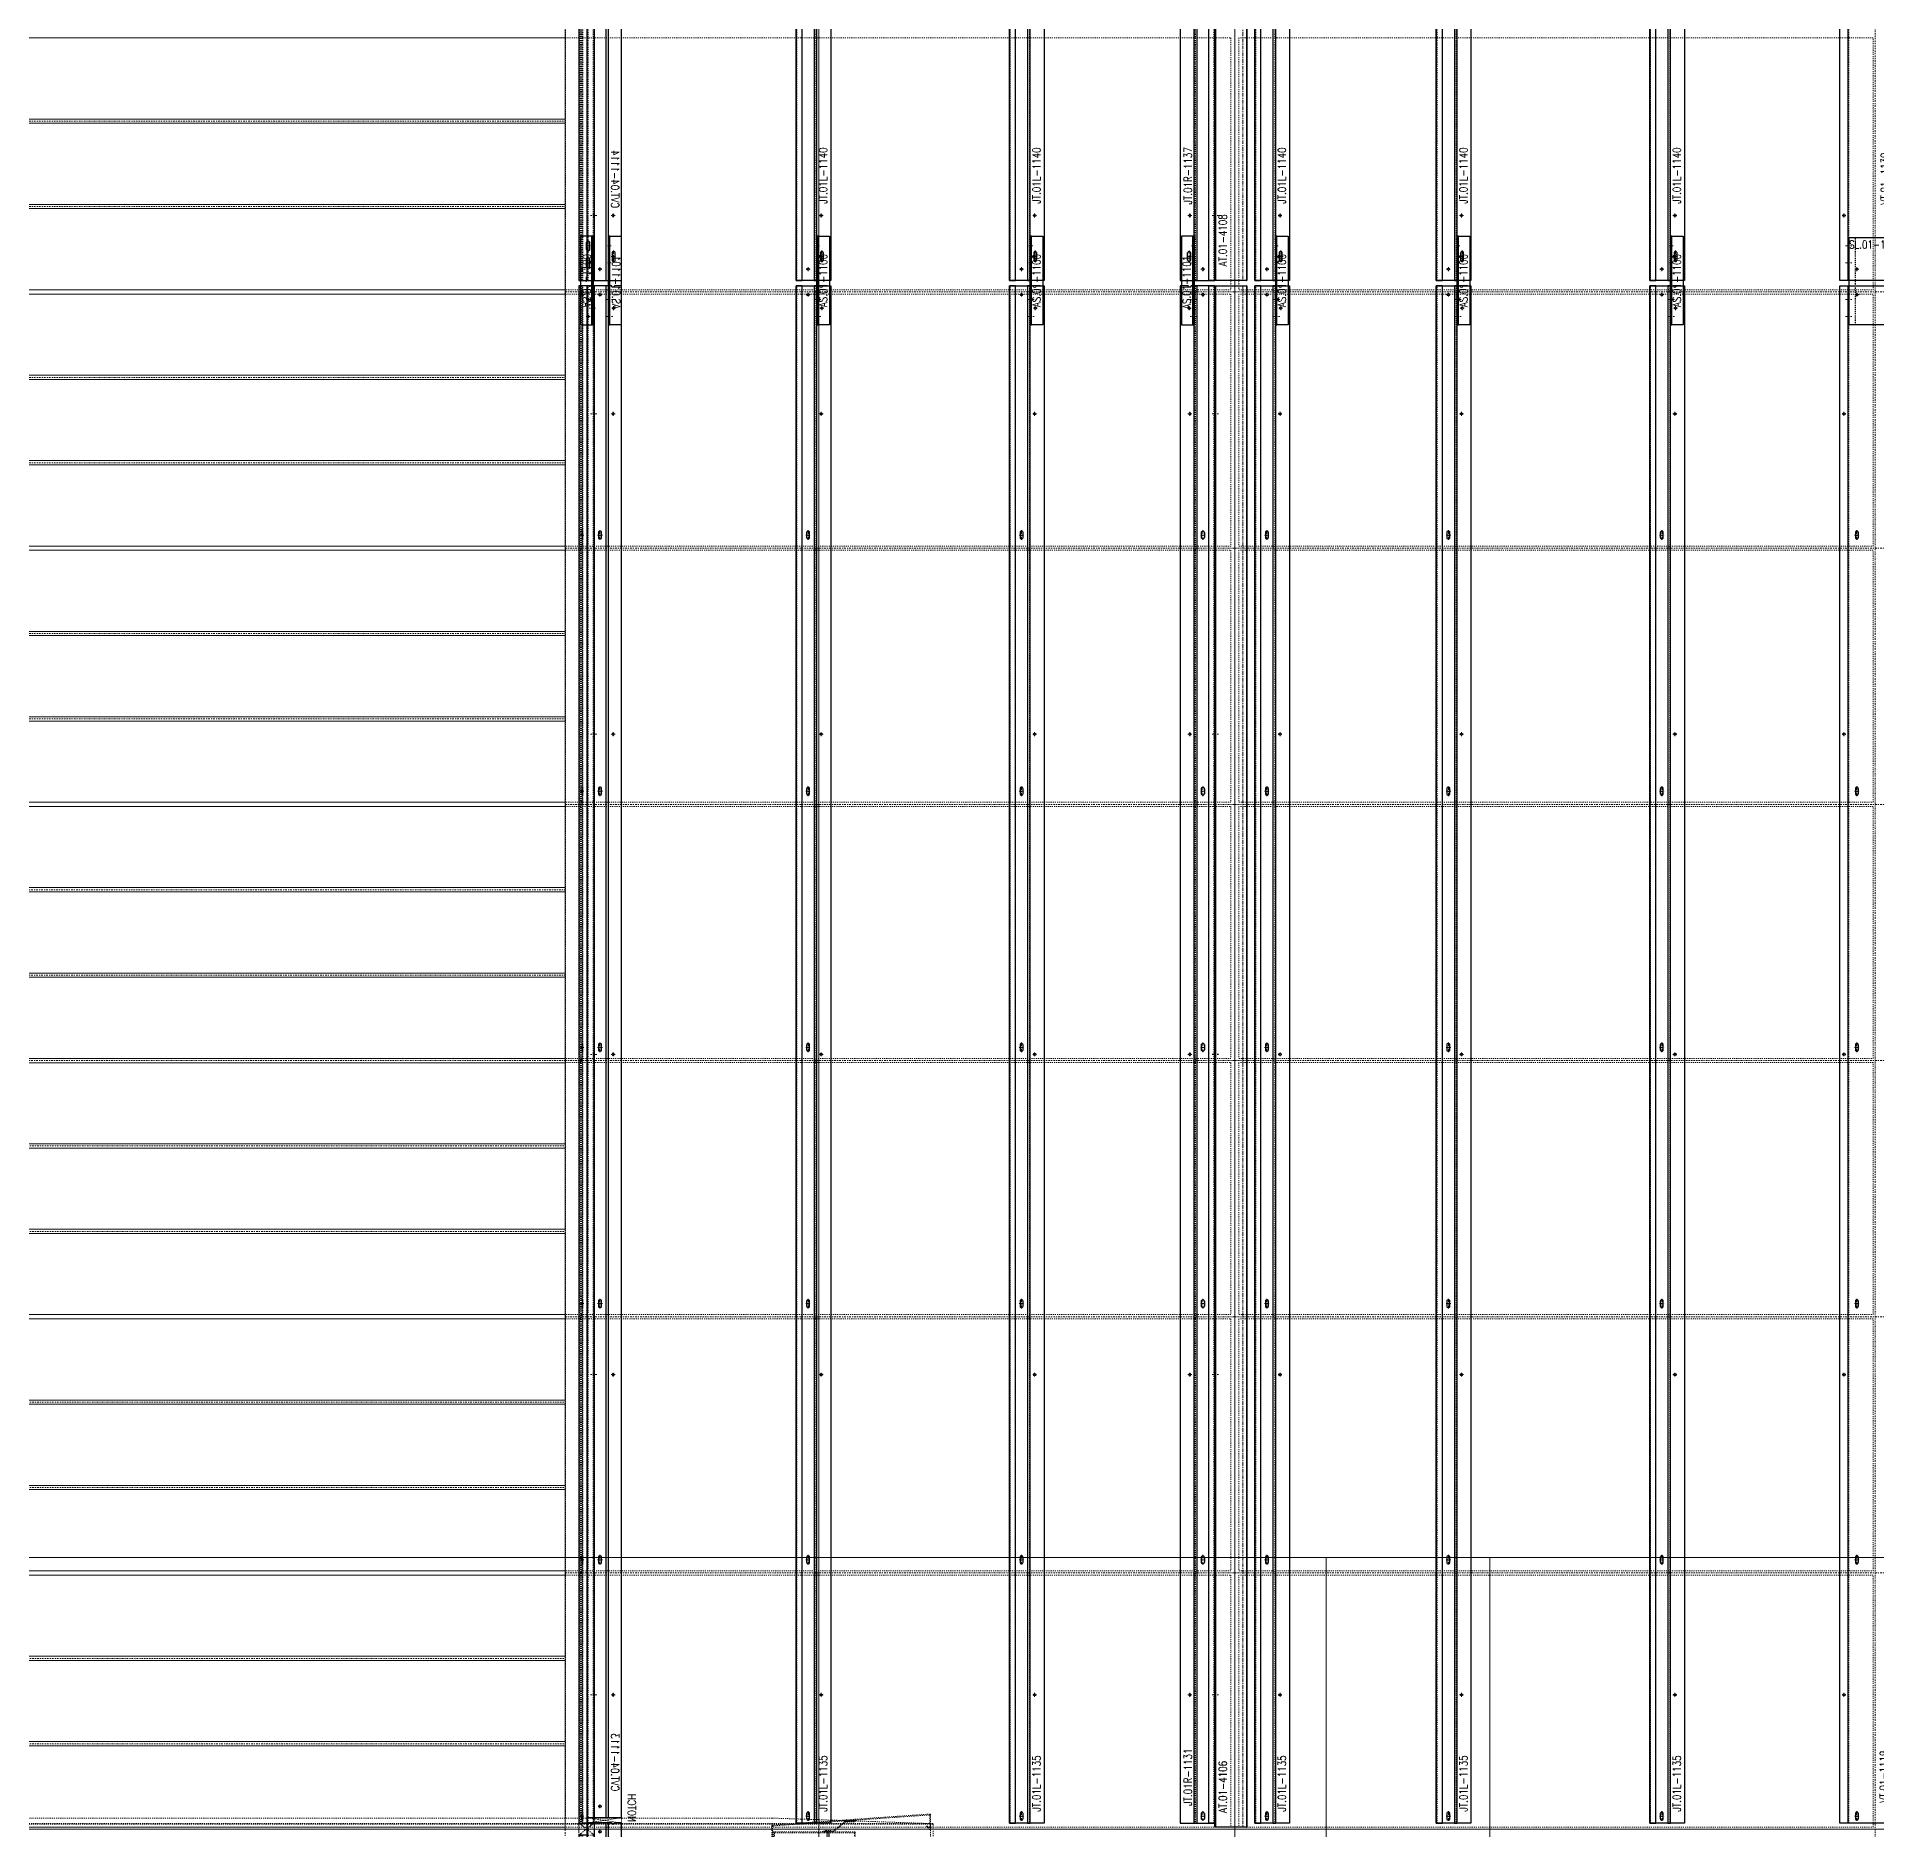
# Model space of a CAD drawing. Header units: inches. Extents: x 11737 to 18084, y -4365 to 1695.
# Drawn here: x 13222.4 to 13394.8, y 931.2 to 1099.1 of the extents above; entities that cross this region are included whole.
import ezdxf
from ezdxf.xclip import XClip

# ---------------------------------------------------------------- set-up
doc = ezdxf.new("R2010")
doc.units = ezdxf.units.IN
doc.header["$MEASUREMENT"] = 0
doc.header["$XCLIPFRAME"] = 0
for name, pattern in [('INC-200$0$NBK_CenterX2', [1.083333, 0.666667, -0.125, 0.166667, -0.125]), ('INC-200$0$NBK_Hidden', [0.125, 0.083333, -0.041667]), ('NBK_Center', [0.541667, 0.333333, -0.0625, 0.083333, -0.0625]), ('NBK_Center2', [0.270833, 0.166667, -0.03125, 0.041667, -0.03125]), ('NBK_CenterX2', [1.083333, 0.666667, -0.125, 0.166667, -0.125]), ('NBK_Hidden', [0.125, 0.083333, -0.041667]), ('NBK_Hidden2', [0.0625, 0.041667, -0.020833])]:
    doc.linetypes.add(name, pattern=pattern)
doc.layers.get('Defpoints').update_dxf_attribs({"color": 250, "lineweight": 0})
for name, color, linetype, lineweight in [('!Arch2', 8, 'Continuous', 9), ('!Bracket', 11, 'Continuous', 25), ('!Clip - bent', 20, 'Continuous', 25), ('!Dimension', 50, 'Continuous', 5), ('!Extrusion', 140, 'Continuous', 25), ('!Flashing', 40, 'Continuous', 25), ('!Gridline', 112, 'NBK_CenterX2', 5), ('!Hatch', 8, 'Continuous', 5), ('!Linetype_Center', 220, 'NBK_Center', 9), ('!Linetype_Center2', 222, 'NBK_Center2', 9), ('!Linetype_Hidden', 210, 'NBK_Hidden', 9), ('!Misc1', 254, 'Continuous', 5), ('!Misc2', 252, 'NBK_Hidden2', 5), ('!Terracotta', 31, 'Continuous', 20), ('INC-200$0$!Gridline @ 1', 112, 'INC-200$0$NBK_CenterX2', 5), ('INC-200$0$!Linetype_Hidden', 210, 'INC-200$0$NBK_Hidden', 9)]:
    doc.layers.add(name, color=color, linetype=linetype, lineweight=lineweight)
doc.styles.add('Romans', font='romans.shx', dxfattribs={"width": 0.8})

# ---------------------------------------------------------------- blocks, each defined once
blk = doc.blocks.new('WEST ELEVATION GRID')
for p, q in [((-606.01, -106.7), (-606.01, 1818.09)), ((-1655, 1442.4), (842.95, 1442.4))]:
    blk.add_line(p, q)
blk = doc.blocks.new('A201')
for p, q in [((-629.76, 1419.44), (-629.76, 1694.9)), ((-595.53, 1418.92), (-1355.98, 1418.92)), ((-1334.89, 1419.44), (-610.4, 1419.44)), ((-1126.85, 1418.86), (-595.28, 1418.86)), ((-595.28, 1418.92), (-610.4, 1419.44)), ((-595.53, 1418.92), (-595.53, 1370.6)), ((-595.28, 1413.16), (-595.28, 1418.92))]:
    blk.add_line(p, q)
blk = doc.blocks.new('EWA-TM TERRACOTTA WEST')
at = {"layer": '!Linetype_Center2'}
for p, q in [((702.25, 1442.4), (702.25, 1718.4)), ((825, 362.4), (825, 1718.4)), ((702.25, 1586.4), (1129.75, 1586.4)), ((702.25, 1562.4), (1129.75, 1562.4)), ((702.25, 1538.4), (1129.75, 1538.4)), ((702.25, 1514.4), (1129.75, 1514.4)), ((702.25, 1514.4), (1129.75, 1514.4)), ((702.25, 1490.4), (1129.75, 1490.4)), ((702.25, 1466.4), (1129.75, 1466.4)), ((702.25, 1442.4), (1128, 1442.4))]:
    blk.add_line(p, q, dxfattribs=at)
at = {"layer": '!Linetype_Center2', "color": 3, "linetype": 'Continuous'}
for p, q in [((765, 42.4), (765, 1718.4)), ((702.25, 1442.4), (1355.76, 1442.4))]:
    blk.add_line(p, q, dxfattribs=at)
at = {"layer": 'INC-200$0$!Linetype_Hidden'}
for points in [[(702.25, 1610.21), (764.63, 1610.21), (764.63, 1586.6), (702.25, 1586.6)], [(824.81, 1610.21), (765.38, 1610.21), (765.38, 1586.6), (824.81, 1586.6)], [(702.25, 1586.21), (764.63, 1586.21), (764.63, 1562.6), (702.25, 1562.6)], [(824.81, 1586.21), (765.38, 1586.21), (765.38, 1562.6), (824.81, 1562.6)], [(702.25, 1562.21), (764.63, 1562.21), (764.63, 1538.6), (702.25, 1538.6)], [(824.81, 1562.21), (765.38, 1562.21), (765.38, 1538.6), (824.81, 1538.6)], [(702.25, 1538.21), (764.63, 1538.21), (764.63, 1514.6), (702.25, 1514.6)], [(824.81, 1538.21), (765.38, 1538.21), (765.38, 1514.6), (824.81, 1514.6)], [(702.25, 1514.21), (764.63, 1514.21), (764.63, 1490.6), (702.25, 1490.6)], [(824.81, 1514.21), (765.38, 1514.21), (765.38, 1490.6), (824.81, 1490.6)], [(702.25, 1490.21), (764.63, 1490.21), (764.63, 1466.6), (702.25, 1466.6)], [(824.81, 1490.21), (765.38, 1490.21), (765.38, 1466.6), (824.81, 1466.6)], [(702.25, 1466.21), (764.63, 1466.21), (764.63, 1442.6), (702.25, 1442.6)], [(824.81, 1466.21), (765.38, 1466.21), (765.38, 1442.6), (824.81, 1442.6)]]:
    blk.add_lwpolyline(points, close=True, dxfattribs=at)
blk = doc.blocks.new('A$C5EC25172')
at = {"layer": '!Linetype_Center2'}
for p, q in [((-629.76, 66), (-629.76, -242)), ((-1348.76, -50), (-629.76, -50)), ((-1348.76, -58), (-629.76, -58)), ((-1348.76, -74), (-629.76, -74)), ((-1348.76, -82), (-629.76, -82)), ((-1348.76, -98), (-629.76, -98)), ((-1348.76, -106), (-629.76, -106)), ((-782.01, -122), (-629.76, -122)), ((-782.01, -122), (-629.76, -122)), ((-782.01, -130), (-629.76, -130)), ((-782.01, -138), (-629.76, -138)), ((-732.01, -146), (-629.76, -146)), ((-732.01, -146), (-629.76, -146)), ((-732.01, -154), (-629.76, -154)), ((-732.01, -170), (-629.76, -170)), ((-732.01, -178), (-629.76, -178)), ((-732.01, -194), (-629.76, -194)), ((-732.01, -202), (-629.76, -202)), ((-732.01, -210), (-629.76, -210))]:
    blk.add_line(p, q, dxfattribs=at)
at = {"layer": '!Terracotta'}
for points in [[(-689.58, -42.19), (-629.76, -42.19), (-629.76, -49.8), (-689.58, -49.8)], [(-689.58, -50.19), (-629.76, -50.19), (-629.76, -57.8), (-689.58, -57.8)], [(-689.58, -58.19), (-629.76, -58.19), (-629.76, -65.8), (-689.58, -65.8)], [(-689.58, -66.19), (-629.76, -66.19), (-629.76, -73.8), (-689.58, -73.8)], [(-689.58, -74.19), (-629.76, -74.19), (-629.76, -81.8), (-689.58, -81.8)], [(-689.58, -82.19), (-629.76, -82.19), (-629.76, -89.8), (-689.58, -89.8)], [(-689.58, -90.19), (-629.76, -90.19), (-629.76, -97.8), (-689.58, -97.8)], [(-689.58, -98.19), (-629.76, -98.19), (-629.76, -105.8), (-689.58, -105.8)], [(-689.58, -106.19), (-629.76, -106.19), (-629.76, -113.8), (-689.58, -113.8)], [(-689.58, -114.19), (-629.76, -114.19), (-629.76, -121.8), (-689.58, -121.8)], [(-689.58, -122.19), (-629.76, -122.19), (-629.76, -129.8), (-689.58, -129.8)], [(-689.58, -130.19), (-629.76, -130.19), (-629.76, -137.8), (-689.58, -137.8)], [(-689.58, -145.81), (-629.76, -145.81), (-629.76, -138.2), (-689.58, -138.2)], [(-689.58, -146.19), (-629.76, -146.19), (-629.76, -153.8), (-689.58, -153.8)], [(-689.58, -154.19), (-629.76, -154.19), (-629.76, -161.8), (-689.58, -161.8)], [(-689.58, -162.19), (-629.76, -162.19), (-629.76, -169.8), (-689.58, -169.8)], [(-689.58, -170.19), (-629.76, -170.19), (-629.76, -177.8), (-689.58, -177.8)], [(-689.58, -178.19), (-629.76, -178.19), (-629.76, -185.8), (-689.58, -185.8)], [(-689.58, -186.19), (-629.76, -186.19), (-629.76, -193.8), (-689.58, -193.8)], [(-689.58, -194.19), (-629.76, -194.19), (-629.76, -201.8), (-689.58, -201.8)], [(-689.58, -202.19), (-629.76, -202.19), (-629.76, -209.8), (-689.58, -209.8)]]:
    blk.add_lwpolyline(points, close=True, dxfattribs=at)
blk = doc.blocks.new('*U264')
at = {"color": 0, "linetype": 'ByBlock'}
for p, q in [((0.1, -0.01), (-0.1, -0.04)), ((0.1, -0.07), (-0.1, -0.1)), ((0.1, -0.14), (-0.1, -0.16)), ((0.1, -0.2), (-0.1, -0.22)), ((0.1, -0.26), (-0.1, -0.29)), ((0.1, -0.32), (-0.1, -0.35)), ((0.1, -0.39), (-0.1, -0.41)), ((0.1, -0.45), (-0.1, -0.47)), ((0.1, -0.51), (-0.1, -0.54)), ((0.1, -0.57), (-0.1, -0.6)), ((0.1, -0.64), (-0.1, -0.66)), ((0.1, -0.7), (-0.1, -0.72)), ((0.02, -0.75), (-0.01, -0.93)), ((0, -1), (-0.01, -0.93)), ((0.08, -0.75), (0, -1))]:
    blk.add_line(p, q, dxfattribs=at)
blk.add_lwpolyline([(-0.17, 0.06), (0.17, 0.06, -0.999262), (0.17, 0), (-0.17, 0, -1.000932)], format="xyb", close=True)
for points in [[(0.07, 0), (-0.07, 0), (-0.07, -0.02)], [(0.07, 0), (0.1, -0.01), (0.07, -0.03), (0.07, -0.06)], [(-0.07, -0.08), (-0.07, -0.05), (-0.1, -0.04), (-0.07, -0.02)], [(-0.07, -0.14), (-0.07, -0.11), (-0.1, -0.1), (-0.07, -0.08)], [(-0.07, -0.2), (-0.07, -0.17), (-0.1, -0.16), (-0.07, -0.14)], [(-0.07, -0.27), (-0.07, -0.23), (-0.1, -0.22), (-0.07, -0.2)], [(-0.07, -0.33), (-0.07, -0.3), (-0.1, -0.29), (-0.07, -0.27)], [(-0.07, -0.39), (-0.07, -0.36), (-0.1, -0.35), (-0.07, -0.33)], [(-0.07, -0.45), (-0.07, -0.42), (-0.1, -0.41), (-0.07, -0.39)], [(-0.07, -0.52), (-0.07, -0.48), (-0.1, -0.47), (-0.07, -0.45)], [(-0.07, -0.58), (-0.07, -0.55), (-0.1, -0.54), (-0.07, -0.52)], [(-0.07, -0.64), (-0.07, -0.61), (-0.1, -0.6), (-0.07, -0.58)], [(-0.07, -0.7), (-0.07, -0.67), (-0.1, -0.66), (-0.07, -0.64)], [(-0.07, -0.77), (-0.07, -0.73), (-0.1, -0.72), (-0.07, -0.7)], [(0.07, -0.75), (0.08, -0.75), (0.08, -0.93), (0, -1), (-0.08, -0.93), (-0.08, -0.75), (-0.07, -0.75), (-0.07, -0.77)], [(0.07, -0.06), (0.1, -0.07), (0.07, -0.09), (0.07, -0.12)], [(0.07, -0.12), (0.1, -0.14), (0.07, -0.15), (0.07, -0.19)], [(0.07, -0.19), (0.1, -0.2), (0.07, -0.22), (0.07, -0.25)], [(0.07, -0.25), (0.1, -0.26), (0.07, -0.28), (0.07, -0.31)], [(0.07, -0.31), (0.1, -0.32), (0.07, -0.34), (0.07, -0.38)], [(0.07, -0.38), (0.1, -0.39), (0.07, -0.41), (0.07, -0.44)], [(0.07, -0.44), (0.1, -0.45), (0.07, -0.47), (0.07, -0.5)], [(0.07, -0.5), (0.1, -0.51), (0.07, -0.53), (0.07, -0.56)], [(0.07, -0.56), (0.1, -0.57), (0.07, -0.59), (0.07, -0.62)], [(0.07, -0.62), (0.1, -0.64), (0.07, -0.66), (0.07, -0.69)], [(0.07, -0.69), (0.1, -0.7), (0.07, -0.72), (0.07, -0.75)]]:
    blk.add_lwpolyline(points, dxfattribs=at)
for centre, radius, start, end in [((-0.04, -0.93), 0.0417, 132.5802, 180.5455), ((-0.05, -0.94), 0.0414, 11.0573, 109.1534)]:
    blk.add_arc(centre, radius, start, end, dxfattribs=at)
blk = doc.blocks.new('A$C5E8AE244')
at = {"layer": '!Hatch', "const_width": 0.0625}
blk.add_lwpolyline([(-6.42, 1.19), (-7.43, 1.26)], dxfattribs=at)
at = {"layer": '!Hatch'}
blk.add_lwpolyline([(-6.42, 1.15), (-7.44, 1.22), (-7.43, 1.3), (-6.42, 1.23)], close=True, dxfattribs=at)
at = {"layer": '!Misc1'}
blk.add_lwpolyline([(-14.49, 1.83), (-14.49, 1.87), (-14.45, 1.87)], dxfattribs=at)
at = {"layer": '!Misc2'}
for p, q in [((0.31, 0.19), (0.19, -2.12)), ((0.31, -2.12), (0.19, 0.19))]:
    blk.add_line(p, q, dxfattribs=at)
blk.add_lwpolyline([(0.39, -2.12), (0.39, 0.83), (-14.45, 1.87, 0.434812), (-14.49, 1.83), (-14.49, 0.45, 0.645045), (-14.43, 0.42), (-14.1, 0.71), (-14.15, 0.77), (-14.35, 0.6, -0.645045), (-14.41, 0.63), (-14.41, 1.74, -0.434812), (-14.37, 1.78), (0.31, 0.76), (0.31, -2.12)], format="xyb", close=True, dxfattribs=at)
for points in [[(-4.37, 0.19), (-5.37, 0.19), (-6.45, 1.09), (-7.44, 1.16), (-7.44, 1.22), (-6.42, 1.15), (-5.35, 0.25), (-4.37, 0.25)], [(0.13, -2.81), (0.13, 0.12), (-7.37, 0.12), (-7.37, -2.94), (-7.43, -2.94), (-7.43, 0.19), (0.13, 0.19), (0.19, 0.19), (0.19, -2.81)], [(0.19, 0.19), (0.31, 0.19), (0.31, -2.12), (0.19, -2.12)]]:
    blk.add_lwpolyline(points, close=True, dxfattribs=at)
at = {"layer": '!Misc2', "xscale": -1.279102632693, "yscale": 1.279102632693, "zscale": 1.279102632693}
blk.add_blockref('*U264', (-4.88, 0.25), dxfattribs=at)
at = {"layer": '!Misc2', "yscale": 1.279102632693, "zscale": 1.279102632693}
for p, xscale, rotation in [((-7.47, -1.24), -1.279102632693, 90), ((0.39, -1.25), 1.279102632693, 270), ((-7.47, -2.54), -1.279102632693, 90)]:
    blk.add_blockref('*U264', p, dxfattribs=dict(at, xscale=xscale, rotation=rotation))
blk = doc.blocks.new('A$C5F5E0AD2')
blk.add_line((-629.76, 48), (-629.76, 324.5))
at = {"xscale": -1}
blk.add_blockref('A$C5E8AE244', (-610.02, 47.55), dxfattribs=at)
blk = doc.blocks.new('A$C5F5F3A53')
at = {"layer": '!Arch2', "color": 1}
blk.add_blockref('A$C5F5E0AD2', (228.01, -258), dxfattribs=at)
blk.add_blockref('A$C5EC25172', (228.01, 0))
blk = doc.blocks.new('GRID_ELEV WEST_W')
at = {"layer": '!Gridline'}
for p, q in [((540.21, -1231.31), (540.21, 403.85)), ((-594.98, -147.77), (1164.09, -147.77))]:
    blk.add_line(p, q, dxfattribs=at)
blk = doc.blocks.new('TAP HOLE_5mm')
at = {"layer": '!Linetype_Center2'}
for points in [[(-0.18, 0), (0.18, 0)], [(0, 0.18), (0, -0.18)]]:
    blk.add_lwpolyline(points, dxfattribs=at)
blk.add_circle((0, 0), 0.101)
blk = doc.blocks.new('WEEP HOLE')
at = {"layer": '!Linetype_Center'}
for p, q in [((-0.22, 0.37), (0.22, 0.37)), ((0, 0.83), (0, -0.08))]:
    blk.add_line(p, q, dxfattribs=at)
at = {"color": 0}
blk.add_lwpolyline([(-0.14, 0.61), (-0.14, 0.14, 0.414214), (0, 0, 0.414214), (0.14, 0.14), (0.14, 0.61, 0.414214), (0, 0.75, 0.414214)], format="xyb", close=True, dxfattribs=at)
blk = doc.blocks.new('CLEAR SECTION HOLE')
at = {"layer": '!Linetype_Center2'}
blk.add_line((-0.33, 0), (0.26, 0), dxfattribs=at)
at = {"layer": '!Misc2'}
blk.add_lwpolyline([(-0.08, 0.1), (0, 0.1), (0, -0.1), (-0.08, -0.1)], close=True, dxfattribs=at)
blk = doc.blocks.new('VT.01-1119-')
at = {"layer": '!Extrusion'}
blk.add_lwpolyline([(-2.45, 148.55), (2.45, 148.55), (2.45, 140.35), (-2.45, 140.35)], close=True, dxfattribs=at)
at = {"layer": '!Extrusion', "linetype": 'NBK_Hidden2'}
blk.add_lwpolyline([(-1.86, 148.55), (1.86, 148.55), (1.86, 140.35), (-1.86, 140.35)], close=True, dxfattribs=at)
at = {"layer": '!Extrusion'}
blk.add_lwpolyline([(3.33, 0), (-3.33, 0), (-3.33, 144.02), (1.58, 144.02, 1), (1.86, 144.02), (3.33, 144.02)], format="xyb", close=True, dxfattribs=at)
blk.add_lwpolyline([(1.86, 144.02), (2.54, 144.02), (2.54, 0), (-2.54, 0), (-2.54, 144.02), (1.58, 144.02)], dxfattribs=at)
at = {"layer": '!Extrusion', "linetype": 'NBK_Hidden'}
blk.add_lwpolyline([(1.86, 144.02), (2.46, 144.02), (2.46, 0), (-2.46, 0), (-2.46, 144.02), (1.58, 144.02)], dxfattribs=at)
at = {"layer": '!Dimension', "rotation": 360}
for p in [(-2.46, 142.73), (2.54, 142.73), (-2.46, 141.15), (2.54, 141.15)]:
    blk.add_blockref('CLEAR SECTION HOLE', p, dxfattribs=at)
at = {"layer": '!Extrusion', "rotation": 360}
for name, p in [('TAP HOLE_5mm', (-1.72, 143.19)), ('TAP HOLE_5mm', (1.72, 143.19)), ('TAP HOLE_5mm', (-2.93, 132.02)), ('TAP HOLE_5mm', (2.93, 132.02)), ('WEEP HOLE', (-1.72, 120.3)), ('WEEP HOLE', (1.72, 120.3)), ('TAP HOLE_5mm', (-2.93, 102.02)), ('TAP HOLE_5mm', (2.93, 102.02)), ('WEEP HOLE', (-1.72, 96.3)), ('WEEP HOLE', (1.72, 96.3)), ('WEEP HOLE', (-1.72, 72.3)), ('WEEP HOLE', (1.72, 72.3)), ('TAP HOLE_5mm', (-2.93, 72.02)), ('TAP HOLE_5mm', (2.93, 72.02)), ('WEEP HOLE', (-1.72, 48.3)), ('WEEP HOLE', (1.72, 48.3)), ('TAP HOLE_5mm', (-2.93, 42.02)), ('TAP HOLE_5mm', (2.93, 42.02)), ('WEEP HOLE', (-1.72, 24.3)), ('WEEP HOLE', (1.72, 24.3)), ('TAP HOLE_5mm', (-2.93, 12.02)), ('TAP HOLE_5mm', (2.93, 12.02)), ('WEEP HOLE', (-1.72, 0.29)), ('WEEP HOLE', (1.72, 0.29))]:
    blk.add_blockref(name, p, dxfattribs=at)
at = {"layer": 'Defpoints', "color": 30, "insert": (0.03, 147.88), "char_height": 0.75, "width": 1.65, "attachment_point": 5, "style": 'Romans'}
blk.add_mtext('SL.01-1100', dxfattribs=at)
at = {"layer": 'Defpoints', "color": 1, "insert": (0.8, 4.36), "char_height": 0.75, "width": 1.65, "attachment_point": 5, "rotation": 90, "style": 'Romans'}
blk.add_mtext('VT.01-1119', dxfattribs=at)
blk = doc.blocks.new('SECTION CLEAR HOLE 1')
at = {"layer": '!Linetype_Center2'}
blk.add_line((-0.33, 0, 0), (0.26, 0, 0), dxfattribs=at)
at = {"layer": '!Misc2'}
blk.add_lwpolyline([(-0.12, 0.1), (0, 0.1), (0, -0.1), (-0.12, -0.1)], close=True, dxfattribs=at)
blk = doc.blocks.new('SLOTTED SECTION1')
at = {"layer": '!Linetype_Center2'}
blk.add_lwpolyline([(-0.24, 0), (0.12, 0)], dxfattribs=at)
at = {"layer": '!Misc2'}
blk.add_lwpolyline([(-0.12, 0.47), (0, 0.47), (0, -0.47), (-0.12, -0.47)], close=True, dxfattribs=at)
blk = doc.blocks.new('SLOTTED HOLE 1')
at = {"layer": '!Linetype_Center'}
for p, q in [((0, 0.55), (0, -0.55)), ((-0.22, 0), (0.22, 0))]:
    blk.add_line(p, q, dxfattribs=at)
at = {"color": 0}
blk.add_lwpolyline([(-0.14, 0.33), (-0.14, -0.33, 0.414214), (0, -0.47, 0.414214), (0.14, -0.33), (0.14, 0.33, 0.414214), (0, 0.47, 0.414214)], format="xyb", close=True, dxfattribs=at)
blk = doc.blocks.new('SL.01-1101')
at = {"layer": '!Bracket'}
for points in [[(4.65, -1.3), (4.65, -0.12), (-3.67, -0.12), (-3.67, -1.3)], [(-3.67, -1.3), (-3.67, -1.18), (4.65, -1.18), (4.65, -1.3)]]:
    blk.add_lwpolyline(points, close=True, dxfattribs=at)
at = {"layer": '!Dimension', "xscale": -1, "rotation": 270}
for name, p in [('SECTION CLEAR HOLE 1', (-2.88, -1.18)), ('SECTION CLEAR HOLE 1', (-1.3, -1.18)), ('SLOTTED SECTION1', (2.15, -1.18)), ('SLOTTED SECTION1', (3.73, -1.18))]:
    blk.add_blockref(name, p, dxfattribs=at)
at = {"layer": '!Extrusion', "xscale": -1, "rotation": 270}
blk.add_blockref('TAP HOLE_5mm', (-2.09, -0.83), dxfattribs=at)
at = {"layer": '!Extrusion', "linetype": 'NBK_Hidden', "xscale": -1, "rotation": 270}
blk.add_blockref('SLOTTED HOLE 1', (2.75, -0.83), dxfattribs=at)
at = {"layer": 'Defpoints', "color": 30, "insert": (0.32, -0.6), "char_height": 0.75, "width": 1.65, "attachment_point": 5, "style": 'Romans'}
blk.add_mtext('AS.01-1101', dxfattribs=at)
blk = doc.blocks.new('JT.01R-1131-')
at = {"layer": '!Extrusion'}
blk.add_lwpolyline([(-3.25, 0), (0, 0), (0, 144.02), (-2.22, 144.02, -1), (-2.5, 144.02), (-3.25, 144.02)], format="xyb", close=True, dxfattribs=at)
for points in [[(-1.69, 144.02), (-1.69, 0), (-1.95, 0), (-1.95, 144.02)], [(0, 144.02), (0, 0), (-0.57, 0), (-0.57, 144.02)]]:
    blk.add_lwpolyline(points, close=True, dxfattribs=at)
at = {"layer": '!Extrusion', "linetype": 'NBK_Hidden'}
for points in [[(-1.87, 144.02), (-1.87, 0), (-1.95, 0), (-1.95, 144.02)], [(0, 144.02), (0, 0), (-0.08, 0), (-0.08, 144.02)]]:
    blk.add_lwpolyline(points, close=True, dxfattribs=at)
at = {"layer": '!Extrusion', "xscale": -1}
for name, p in [('TAP HOLE_5mm', (-1.13, 143.19)), ('TAP HOLE_5mm', (-2.36, 132.02)), ('WEEP HOLE', (-1.13, 120.3)), ('TAP HOLE_5mm', (-2.36, 102.02)), ('WEEP HOLE', (-1.13, 96.3)), ('WEEP HOLE', (-1.13, 72.3)), ('TAP HOLE_5mm', (-2.36, 72.02)), ('WEEP HOLE', (-1.13, 48.3)), ('TAP HOLE_5mm', (-2.36, 42.02)), ('WEEP HOLE', (-1.13, 24.3)), ('TAP HOLE_5mm', (-2.36, 12.02)), ('WEEP HOLE', (-1.13, 0.29))]:
    blk.add_blockref(name, p, dxfattribs=at)
at = {"color": 144, "rotation": 90}
blk.add_blockref('SL.01-1101', (-3.25, 144.02), dxfattribs=at)
at = {"layer": 'Defpoints', "color": 5, "insert": (-2.54, 4.31), "char_height": 0.75, "width": 1.65, "attachment_point": 5, "rotation": 90, "style": 'Romans'}
blk.add_mtext('JT.01R-1131', dxfattribs=at)
blk = doc.blocks.new('AS.01-1100')
at = {"layer": '!Bracket'}
for points in [[(-1.3, 4.65), (-0.12, 4.65), (-0.12, -3.67), (-1.3, -3.67)], [(-1.3, -3.67), (-1.18, -3.67), (-1.18, 4.65), (-1.3, 4.65)]]:
    blk.add_lwpolyline(points, close=True, dxfattribs=at)
at = {"layer": '!Dimension'}
for name, p in [('SLOTTED SECTION1', (-1.18, 3.73)), ('SLOTTED SECTION1', (-1.18, 2.15)), ('SECTION CLEAR HOLE 1', (-1.18, -1.3)), ('SECTION CLEAR HOLE 1', (-1.18, -2.88))]:
    blk.add_blockref(name, p, dxfattribs=at)
at = {"layer": '!Extrusion', "linetype": 'NBK_Hidden'}
blk.add_blockref('SLOTTED HOLE 1', (-0.83, 2.75), dxfattribs=at)
at = {"layer": '!Extrusion', "rotation": 360}
blk.add_blockref('TAP HOLE_5mm', (-0.83, -2.09), dxfattribs=at)
at = {"layer": 'Defpoints', "color": 30, "insert": (-0.71, 0.49), "char_height": 0.75, "width": 1.65, "attachment_point": 5, "rotation": 90, "style": 'Romans'}
blk.add_mtext('AS.01-1100', dxfattribs=at)
blk = doc.blocks.new('JT.01L-1135')
at = {"layer": '!Extrusion'}
blk.add_lwpolyline([(3.25, 0), (0, 0), (0, 144.02), (2.22, 144.02, 1), (2.5, 144.02), (3.25, 144.02)], format="xyb", close=True, dxfattribs=at)
at = {"layer": '!Extrusion', "linetype": 'NBK_Hidden'}
for points in [[(0, 144.02), (0, 0), (0.08, 0), (0.08, 144.02)], [(1.87, 144.02), (1.87, 0), (1.95, 0), (1.95, 144.02)]]:
    blk.add_lwpolyline(points, close=True, dxfattribs=at)
at = {"layer": '!Extrusion'}
for points in [[(0, 144.02), (0, 0), (0.57, 0), (0.57, 144.02)], [(1.69, 144.02), (1.69, 0), (1.95, 0), (1.95, 144.02)]]:
    blk.add_lwpolyline(points, close=True, dxfattribs=at)
at = {"layer": '!Dimension'}
blk.add_blockref('AS.01-1100', (3.25, 144.02), dxfattribs=at)
at = {"layer": '!Extrusion', "rotation": 360}
for p in [(1.13, 143.19), (2.36, 132.02), (2.36, 102.02), (2.36, 72.02), (2.36, 42.02), (2.36, 12.02)]:
    blk.add_blockref('TAP HOLE_5mm', p, dxfattribs=at)
at = {"layer": '!Extrusion'}
for p in [(1.13, 120.3), (1.13, 96.3), (1.13, 72.3), (1.13, 48.3), (1.13, 24.3), (1.13, 0.29)]:
    blk.add_blockref('WEEP HOLE', p, dxfattribs=at)
at = {"layer": 'Defpoints', "color": 2, "insert": (2.54, 3.72), "char_height": 0.75, "width": 1.65, "attachment_point": 5, "rotation": 90, "style": 'Romans'}
blk.add_mtext('JT.01L-1135', dxfattribs=at)
blk = doc.blocks.new('JT.01R-1137-')
at = {"layer": '!Extrusion'}
blk.add_lwpolyline([(0, 0), (0, 130.92), (-2.22, 130.92, -1), (-2.5, 130.92), (-3.25, 130.92), (-3.25, 0)], format="xyb", close=True, dxfattribs=at)
for points in [[(-1.95, 0), (-1.95, 130.92), (-1.69, 130.92), (-1.69, 0)], [(-0.57, 0), (-0.57, 130.92), (0, 130.92), (0, 0)]]:
    blk.add_lwpolyline(points, close=True, dxfattribs=at)
at = {"layer": '!Extrusion', "linetype": 'NBK_Hidden'}
for points in [[(-1.95, 0), (-1.95, 130.92), (-1.87, 130.92), (-1.87, 0)], [(-0.08, 0), (-0.08, 130.92), (0, 130.92), (0, 0)]]:
    blk.add_lwpolyline(points, close=True, dxfattribs=at)
at = {"layer": '!Extrusion', "xscale": -1}
for name, p in [('TAP HOLE_5mm', (-1.13, 130.04)), ('TAP HOLE_5mm', (-2.36, 126.03)), ('WEEP HOLE', (-1.13, 119.78)), ('WEEP HOLE', (-1.13, 95.78)), ('TAP HOLE_5mm', (-2.36, 96.08)), ('WEEP HOLE', (-1.13, 71.78)), ('TAP HOLE_5mm', (-2.36, 66.08)), ('WEEP HOLE', (-1.13, 47.78)), ('TAP HOLE_5mm', (-2.36, 36.08)), ('WEEP HOLE', (-1.13, 23.78)), ('TAP HOLE_5mm', (-2.36, 6.08)), ('TAP HOLE_5mm', (-1.13, 1.06))]:
    blk.add_blockref(name, p, dxfattribs=at)
at = {"layer": 'Defpoints', "color": 5, "insert": (-2.54, 9.8), "char_height": 0.75, "width": 1.65, "attachment_point": 5, "rotation": 90, "style": 'Romans'}
blk.add_mtext('JT.01R-1137', dxfattribs=at)
blk = doc.blocks.new('SLOTTED SECTION HOLE')
at = {"layer": '!Linetype_Center2'}
blk.add_line((-0.33, 0), (0.26, 0), dxfattribs=at)
at = {"layer": '!Misc2'}
blk.add_lwpolyline([(-0.08, 0.47), (0, 0.47), (0, -0.47), (-0.08, -0.47)], close=True, dxfattribs=at)
blk = doc.blocks.new('VT.01-1139-')
at = {"layer": '!Extrusion'}
blk.add_lwpolyline([(3.33, 0), (-3.33, 0), (-3.33, 130.92), (1.58, 130.92, 1), (1.86, 130.92), (3.33, 130.92)], format="xyb", close=True, dxfattribs=at)
blk.add_lwpolyline([(1.86, 130.92), (2.54, 130.92), (2.54, 0), (-2.54, 0), (-2.54, 130.92), (1.58, 130.92)], dxfattribs=at)
at = {"layer": '!Extrusion', "linetype": 'NBK_Hidden'}
blk.add_lwpolyline([(1.86, 130.92), (2.46, 130.92), (2.46, 0), (-2.46, 0), (-2.46, 130.92), (1.58, 130.92)], dxfattribs=at)
at = {"layer": '!Dimension', "rotation": 360}
for p in [(-2.46, 3.23), (2.54, 3.23), (-2.46, 1.65), (2.54, 1.65)]:
    blk.add_blockref('SLOTTED SECTION HOLE', p, dxfattribs=at)
at = {"layer": '!Extrusion', "rotation": 360}
for name, p in [('TAP HOLE_5mm', (-1.72, 130.04)), ('TAP HOLE_5mm', (1.72, 130.04)), ('TAP HOLE_5mm', (-2.93, 126.03)), ('TAP HOLE_5mm', (2.93, 126.03)), ('WEEP HOLE', (-1.72, 119.78)), ('WEEP HOLE', (1.72, 119.78)), ('WEEP HOLE', (-1.72, 95.78)), ('WEEP HOLE', (1.72, 95.78)), ('TAP HOLE_5mm', (-2.93, 96.08)), ('TAP HOLE_5mm', (2.93, 96.08)), ('WEEP HOLE', (-1.72, 71.78)), ('WEEP HOLE', (1.72, 71.78)), ('TAP HOLE_5mm', (-2.93, 66.08)), ('TAP HOLE_5mm', (2.93, 66.08)), ('WEEP HOLE', (-1.72, 47.78)), ('WEEP HOLE', (1.72, 47.78)), ('TAP HOLE_5mm', (-2.93, 36.08)), ('TAP HOLE_5mm', (2.93, 36.08)), ('WEEP HOLE', (-1.72, 23.78)), ('WEEP HOLE', (1.72, 23.78)), ('TAP HOLE_5mm', (-2.93, 6.08)), ('TAP HOLE_5mm', (2.93, 6.08)), ('TAP HOLE_5mm', (-1.72, 1.06)), ('TAP HOLE_5mm', (1.72, 1.06))]:
    blk.add_blockref(name, p, dxfattribs=at)
at = {"layer": 'Defpoints', "color": 1, "insert": (0.89, 9.54), "char_height": 0.75, "width": 1.65, "attachment_point": 5, "rotation": 90, "style": 'Romans'}
blk.add_mtext('VT.01-1139', dxfattribs=at)
blk = doc.blocks.new('JT.01L-1140')
at = {"layer": '!Extrusion'}
for points in [[(-2.68, 0), (-2.68, 130.92), (-3.25, 130.92), (-3.25, 0)], [(-1.3, 0), (-1.3, 130.92), (-1.56, 130.92), (-1.56, 0)]]:
    blk.add_lwpolyline(points, close=True, dxfattribs=at)
blk.add_lwpolyline([(-3.25, 0), (-3.25, 130.92), (-1.02, 130.92, 1), (-0.75, 130.92), (0, 130.92), (0, 0)], format="xyb", close=True, dxfattribs=at)
at = {"layer": '!Extrusion', "linetype": 'NBK_Hidden'}
for points in [[(-3.17, 0), (-3.17, 130.92), (-3.25, 130.92), (-3.25, 0)], [(-1.3, 0), (-1.3, 130.92), (-1.38, 130.92), (-1.38, 0)]]:
    blk.add_lwpolyline(points, close=True, dxfattribs=at)
at = {"layer": '!Extrusion', "rotation": 360}
for p in [(-2.12, 130.04), (-0.89, 126.03), (-0.89, 96.08), (-0.89, 66.08), (-0.89, 36.08), (-0.89, 6.08), (-2.12, 1.06)]:
    blk.add_blockref('TAP HOLE_5mm', p, dxfattribs=at)
at = {"layer": '!Extrusion'}
for p in [(-2.12, 119.78), (-2.12, 95.78), (-2.12, 71.78), (-2.12, 47.78), (-2.12, 23.78)]:
    blk.add_blockref('WEEP HOLE', p, dxfattribs=at)
at = {"layer": 'Defpoints', "color": 2, "insert": (-0.71, 9.82), "char_height": 0.75, "width": 1.65, "attachment_point": 5, "rotation": 90, "style": 'Romans'}
blk.add_mtext('JT.01L-1140', dxfattribs=at)
blk = doc.blocks.new('HOLE SECTION')
at = {"layer": '!Linetype_Center2'}
blk.add_line((-0.33, 0), (0.26, 0), dxfattribs=at)
at = {"layer": '!Misc2'}
blk.add_lwpolyline([(-0.09, 0.1), (0, 0.1), (0, -0.1), (-0.09, -0.1)], close=True, dxfattribs=at)
blk = doc.blocks.new('19mm WEEP HOLE')
at = {"layer": '!Linetype_Center'}
blk.add_line((-0.37, 0.2), (-0.37, -0.12), dxfattribs=at)
at = {"linetype": 'NBK_Hidden'}
blk.add_lwpolyline([(-0.75, 0.08), (0, 0.08), (0, 0), (-0.75, 0)], close=True, dxfattribs=at)
blk = doc.blocks.new('CVT.04-1114-')
at = {"layer": '!Extrusion'}
blk.add_lwpolyline([(-3.97, 0), (-3.97, 130.92), (-3.34, 130.92, 1), (-3.06, 130.92), (0, 130.92), (0, 0)], format="xyb", close=True, dxfattribs=at)
for points in [[(-2.78, 0), (-2.78, 130.92), (-2.53, 130.92), (-2.53, 0)], [(-0.76, 0), (-0.76, 130.92), (-1.41, 130.92), (-1.41, 0)]]:
    blk.add_lwpolyline(points, dxfattribs=at)
at = {"layer": '!Extrusion', "linetype": 'NBK_Hidden'}
for points in [[(-1.42, 0), (-1.42, 130.92), (-1.33, 130.92), (-1.33, 0)], [(-0.86, 0), (-0.86, 130.92), (-0.76, 130.92), (-0.76, 0)], [(-0.35, 0), (-0.35, 130.92), (-0.28, 130.92), (-0.28, 0)], [(-0.04, 0), (-0.04, 130.92), (-0.14, 130.92), (-0.14, 0)]]:
    blk.add_lwpolyline(points, dxfattribs=at)
at = {"layer": '!Dimension', "rotation": 360}
for name, p in [('CLEAR SECTION HOLE', (-0.28, 130.04)), ('HOLE SECTION', (-1.33, 126.03)), ('HOLE SECTION', (-1.33, 96.08)), ('HOLE SECTION', (-1.33, 66.08)), ('HOLE SECTION', (-1.33, 36.08)), ('HOLE SECTION', (-1.33, 6.08)), ('CLEAR SECTION HOLE', (-0.28, 1.06))]:
    blk.add_blockref(name, p, dxfattribs=at)
at = {"layer": '!Extrusion', "xscale": -1}
for name, p in [('TAP HOLE_5mm', (-1.97, 130.04)), ('WEEP HOLE', (-1.97, 119.78)), ('WEEP HOLE', (-1.97, 95.78)), ('WEEP HOLE', (-1.97, 71.78)), ('WEEP HOLE', (-1.97, 47.78)), ('WEEP HOLE', (-1.97, 23.78)), ('TAP HOLE_5mm', (-1.97, 1.06))]:
    blk.add_blockref(name, p, dxfattribs=at)
at = {"layer": '!Extrusion'}
for name, p, rotation in [('TAP HOLE_5mm', (-3.2, 126.03), 360), ('19mm WEEP HOLE', (-0.35, 119.78), 270), ('19mm WEEP HOLE', (-0.35, 95.78), 270), ('TAP HOLE_5mm', (-3.2, 96.08), 360), ('19mm WEEP HOLE', (-0.35, 71.78), 270), ('TAP HOLE_5mm', (-3.2, 66.08), 360), ('19mm WEEP HOLE', (-0.35, 47.78), 270), ('TAP HOLE_5mm', (-3.2, 36.08), 360), ('19mm WEEP HOLE', (-0.35, 23.78), 270), ('TAP HOLE_5mm', (-3.2, 6.08), 360)]:
    blk.add_blockref(name, p, dxfattribs=dict(at, rotation=rotation))
at = {"layer": 'Defpoints', "color": 3, "insert": (-3.38, 9.49), "char_height": 0.75, "width": 1.65, "attachment_point": 5, "rotation": 90, "style": 'Romans'}
blk.add_mtext('CVT.04-1114', dxfattribs=at)
blk = doc.blocks.new('AS.01-1100-')
at = {"layer": '!Bracket'}
for points in [[(4.65, 1.33), (4.65, 0.15), (-3.67, 0.15), (-3.67, 1.33)], [(-3.67, 1.33), (-3.67, 1.21), (4.65, 1.21), (4.65, 1.33)]]:
    blk.add_lwpolyline(points, close=True, dxfattribs=at)
at = {"layer": '!Dimension', "rotation": 270}
for name, p in [('SECTION CLEAR HOLE 1', (-2.09, 1.21)), ('SLOTTED SECTION1', (2.75, 1.21))]:
    blk.add_blockref(name, p, dxfattribs=at)
at = {"layer": '!Extrusion', "rotation": 270}
for p in [(-2.88, 0.86, 0), (-1.3, 0.86, 0)]:
    blk.add_blockref('TAP HOLE_5mm', p, dxfattribs=at)
at = {"layer": '!Extrusion', "linetype": 'NBK_Hidden', "rotation": 270}
for p in [(2.15, 0.86), (3.73, 0.86)]:
    blk.add_blockref('SLOTTED HOLE 1', p, dxfattribs=at)
at = {"layer": 'Defpoints', "color": 30, "insert": (0.49, 0.74), "char_height": 0.75, "width": 1.65, "attachment_point": 5, "style": 'Romans'}
blk.add_mtext('AS.01-1100', dxfattribs=at)
blk = doc.blocks.new('CVT.04-1113-')
at = {"layer": '!Extrusion'}
blk.add_lwpolyline([(-0.76, 0.52), (-3.97, 0.52), (-3.97, 144.02), (-3.34, 144.02, 1), (-3.06, 144.02), (0, 144.02), (0, 0), (-1.42, 0), (-1.42, 0.52)], format="xyb", dxfattribs=at)
blk.add_lwpolyline([(-2.78, 0.52), (-2.78, 144.02), (-2.53, 144.02), (-2.53, 0.52)], close=True, dxfattribs=at)
at = {"layer": '!Extrusion', "linetype": 'NBK_Hidden'}
for points in [[(-1.42, 0), (-1.42, 144.02), (-1.33, 144.02), (-1.33, 0)], [(-0.86, 0), (-0.86, 144.02), (-0.76, 144.02), (-0.76, 0)]]:
    blk.add_lwpolyline(points, close=True, dxfattribs=at)
at = {"layer": '!Extrusion'}
blk.add_lwpolyline([(-0.76, 0), (-0.76, 144.02), (-1.41, 144.02), (-1.41, 0.52), (-1.33, 0.52)], dxfattribs=at)
at = {"layer": '!Extrusion', "linetype": 'NBK_Hidden'}
for points in [[(-0.35, 0), (-0.35, 144.02), (-0.28, 144.02), (-0.28, 0)], [(-0.04, 0), (-0.04, 144.02), (-0.14, 144.02), (-0.14, 0)]]:
    blk.add_lwpolyline(points, dxfattribs=at)
at = {"layer": '!Linetype_Center2'}
for points in [[(-3.97, 0.52), (-0.76, 0)], [(-0.76, 0.52), (-3.97, 0)]]:
    blk.add_lwpolyline(points, dxfattribs=at)
blk.add_lwpolyline([(-0.76, 0.52), (-3.97, 0.52), (-3.97, 0), (-0.76, 0)], close=True, dxfattribs=at)
at = {"layer": '!Dimension'}
for name, p in [('CLEAR SECTION HOLE', (-0.28, 143.19)), ('HOLE SECTION', (-1.33, 132.02)), ('HOLE SECTION', (-1.33, 102.02)), ('HOLE SECTION', (-1.33, 72.02)), ('HOLE SECTION', (-1.33, 42.02)), ('HOLE SECTION', (-1.33, 12.02))]:
    blk.add_blockref(name, p, dxfattribs=at)
at = {"layer": '!Extrusion', "xscale": -1}
for name, p in [('TAP HOLE_5mm', (-1.97, 143.19)), ('WEEP HOLE', (-1.97, 120.3)), ('WEEP HOLE', (-1.97, 96.3)), ('WEEP HOLE', (-1.97, 72.3)), ('WEEP HOLE', (-1.97, 48.3)), ('WEEP HOLE', (-1.97, 24.3)), ('TAP HOLE_5mm', (-1.97, 1.58))]:
    blk.add_blockref(name, p, dxfattribs=at)
at = {"layer": '!Extrusion'}
for p in [(-3.2, 132.02), (-3.2, 102.02), (-3.2, 72.02), (-3.2, 42.02), (-3.2, 12.02)]:
    blk.add_blockref('TAP HOLE_5mm', p, dxfattribs=at)
at = {"layer": '!Extrusion', "rotation": 270}
for p in [(-0.35, 120.3), (-0.35, 96.3), (-0.35, 72.3), (-0.35, 48.3), (-0.35, 24.3), (-0.35, 0.29)]:
    blk.add_blockref('19mm WEEP HOLE', p, dxfattribs=at)
at = {"color": 144, "rotation": 90}
for name, p in [('SL.01-1101', (-4.08, 144.02)), ('AS.01-1100-', (0, 144.02))]:
    blk.add_blockref(name, p, dxfattribs=at)
at = {"layer": 'Defpoints', "color": 3, "char_height": 0.75, "width": 1.65, "attachment_point": 5, "rotation": 90, "style": 'Romans'}
for s, insert in [('CVT.04-1113', (-3.38, 5.7)), ('NOTCH', (-4.95, 1.43))]:
    blk.add_mtext(s, dxfattribs=dict(at, insert=insert))
blk = doc.blocks.new('CVT.04-1127')
at = {"layer": '!Extrusion'}
blk.add_lwpolyline([(-0.76, 31.25), (0, 31.25), (0, 0), (-3.97, 0), (-3.97, 32.4), (-3.34, 32.4, 1), (-3.06, 32.4), (-0.76, 32.4)], format="xyb", dxfattribs=at)
for points in [[(-2.78, 0), (-2.78, 32.4), (-2.53, 32.4), (-2.53, 0)], [(-0.76, 0), (-0.76, 32.4), (-1.41, 32.4), (-1.41, 0)]]:
    blk.add_lwpolyline(points, dxfattribs=at)
at = {"layer": '!Extrusion', "linetype": 'NBK_Hidden'}
for points in [[(-1.42, 0), (-1.42, 31.25), (-1.33, 31.25), (-1.33, 0)], [(-0.86, 0), (-0.86, 32.4), (-0.76, 32.4), (-0.76, 0)], [(-0.35, 0), (-0.35, 31.25), (-0.28, 31.25), (-0.28, 0)], [(-0.04, 0), (-0.04, 31.25), (-0.14, 31.25), (-0.14, 0)]]:
    blk.add_lwpolyline(points, dxfattribs=at)
at = {"layer": '!Linetype_Center'}
for points in [[(0, 31.25), (-1.42, 32.4)], [(-1.42, 31.25), (0, 32.4)]]:
    blk.add_lwpolyline(points, dxfattribs=at)
blk.add_lwpolyline([(-1.42, 32.4), (0, 32.4), (0, 31.25), (-1.42, 31.25)], close=True, dxfattribs=at)
at = {"layer": '!Dimension'}
for name, p in [('CLEAR SECTION HOLE', (-0.28, 30.37)), ('HOLE SECTION', (-1.33, 26.4)), ('HOLE SECTION', (-1.33, 6)), ('CLEAR SECTION HOLE', (-0.28, 1.09))]:
    blk.add_blockref(name, p, dxfattribs=at)
at = {"layer": '!Extrusion', "xscale": -1}
for name, p in [('TAP HOLE_5mm', (-1.97, 31.57)), ('WEEP HOLE', (-1.97, 8.68)), ('TAP HOLE_5mm', (-1.97, 1.09))]:
    blk.add_blockref(name, p, dxfattribs=at)
at = {"layer": '!Extrusion'}
for p in [(-3.2, 26.4), (-3.2, 6)]:
    blk.add_blockref('TAP HOLE_5mm', p, dxfattribs=at)
at = {"layer": '!Extrusion', "rotation": 270}
blk.add_blockref('19mm WEEP HOLE', (-0.35, 8.68), dxfattribs=at)
at = {"layer": 'Defpoints', "color": 3, "insert": (-3.38, 9.84), "char_height": 0.75, "width": 1.65, "attachment_point": 5, "rotation": 90, "style": 'Romans'}
blk.add_mtext('CVT.04-1127', dxfattribs=at)
blk = doc.blocks.new('WEST TRACKS')
at = {"layer": '!Clip - bent', "color": 2}
for name, p in [('JT.01L-1140', (727.12, 1563.48)), ('JT.01L-1140', (747.12, 1563.48)), ('JT.01R-1137-', (763.13, 1563.48)), ('JT.01L-1140', (770.12, 1563.48)), ('JT.01L-1140', (787.12, 1563.48)), ('JT.01L-1140', (807.12, 1563.48)), ('JT.01L-1135', (723.87, 1418.96)), ('JT.01L-1135', (743.87, 1418.96)), ('JT.01R-1131-', (763.13, 1418.96)), ('JT.01L-1135', (766.87, 1418.96)), ('JT.01L-1135', (783.87, 1418.96)), ('JT.01L-1135', (803.87, 1418.96))]:
    blk.add_blockref(name, p, dxfattribs=at)
at = {"layer": '!Clip - bent', "color": 2, "rotation": 360}
blk.add_blockref('VT.01-1139-', (825, 1563.48), dxfattribs=at)
at = {"layer": '!Clip - bent', "color": 2, "xscale": -1}
blk.add_blockref('CVT.04-1113-', (703.53, 1418.96), dxfattribs=at)
at = {"layer": '!Dimension'}
blk.add_blockref('VT.01-1119-', (825, 1418.96), dxfattribs=at)
at = {"color": 3, "xscale": -1}
blk.add_blockref('CVT.04-1114-', (703.53, 1563.48), dxfattribs=at)
at = {"color": 144, "xscale": -1}
blk.add_blockref('CVT.04-1127', (703.53, 1386.59), dxfattribs=at)
blk = doc.blocks.new('HOLE FLASHING')
at = {"layer": '!Linetype_Center2'}
blk.add_line((-0.31, 0), (0.26, 0), dxfattribs=at)
at = {"layer": '!Misc2'}
blk.add_lwpolyline([(-0.06, 0.1), (0, 0.1), (0, -0.1), (-0.06, -0.1)], close=True, dxfattribs=at)
blk = doc.blocks.new('AT.01-4108')
at = {"layer": '!Flashing', "color": 2}
for points in [[(0, 130.92), (2.99, 130.92), (2.99, 0), (0, 0)], [(0, 130.92), (0.06, 130.92), (0.06, 0), (0, 0)], [(2.94, 0), (2.99, 0), (2.99, 130.92), (2.94, 130.92)]]:
    blk.add_lwpolyline(points, close=True, dxfattribs=at)
at = {"layer": '!Linetype_Center'}
blk.add_lwpolyline([(0, 130.92), (2.6, 130.92), (2.6, 0), (0, 0)], close=True, dxfattribs=at)
at = {"color": 144}
for p in [(0.06, 126.03), (0.06, 96.08), (0.06, 66.08), (0.06, 36.08), (0.06, 6.08)]:
    blk.add_blockref('HOLE FLASHING', p, dxfattribs=at)
at = {"layer": 'Defpoints', "color": 6, "insert": (0.73, 3.76), "char_height": 0.75, "width": 1.65, "attachment_point": 5, "rotation": 90, "style": 'Romans'}
blk.add_mtext('AT.01-4108', dxfattribs=at)
blk = doc.blocks.new('AT.01-4106')
at = {"layer": '!Flashing', "color": 2}
for points in [[(0, 144.02), (2.99, 144.02), (2.99, -0.37), (0, -0.37)], [(0, 144.02), (0.06, 144.02), (0.06, -0.37), (0, -0.37)], [(2.94, -0.37), (2.99, -0.37), (2.99, 144.02), (2.94, 144.02)]]:
    blk.add_lwpolyline(points, close=True, dxfattribs=at)
at = {"layer": '!Linetype_Center'}
blk.add_lwpolyline([(0, 144.02), (2.6, 144.02), (2.6, -0.37), (0, -0.37)], close=True, dxfattribs=at)
at = {"color": 144}
for p in [(0.06, 132.02), (0.06, 102.02), (0.06, 72.02), (0.06, 42.02), (0.06, 12.02)]:
    blk.add_blockref('HOLE FLASHING', p, dxfattribs=at)
at = {"layer": 'Defpoints', "color": 6, "insert": (0.73, 3.39), "char_height": 0.75, "width": 1.65, "attachment_point": 5, "rotation": 90, "style": 'Romans'}
blk.add_mtext('AT.01-4106', dxfattribs=at)
blk = doc.blocks.new('WEST MOVEMENT FLASHING')
at = {"color": 4}
blk.add_blockref('A$C5F5F3A53', (1104, 1628.4), dxfattribs=at)
at = {"color": 144}
for name, p in [('AT.01-4108', (763.13, 1563.48)), ('AT.01-4106', (763.13, 1418.97)), ('AT.01-4106', (763.13, 1418.96))]:
    blk.add_blockref(name, p, dxfattribs=at)

msp = doc.modelspace()

# ---------------------------------------------------------------- linework, layer by layer
at = {"layer": 'Defpoints'}
for points in [[(12148.50325, 956.65505), (13358.60399, 956.65505), (13358.60399, -417.39875), (12148.50325, -417.39875)], [(13343.24277, 956.65505), (14021.96052, 956.65505), (14021.96052, -417.39875), (13343.24277, -417.39875)]]:
    msp.add_lwpolyline(points, close=True, dxfattribs=at)

# ---------------------------------------------------------------- block references
at = {"layer": '!Dimension'}
msp.add_blockref('EWA-TM TERRACOTTA WEST', (12569.70873, -511.19035), dxfattribs=at)
at = {"layer": '!Linetype_Hidden'}
msp.add_blockref('A201', (13901.7236, -487.19035), dxfattribs=at)
at = {"color": 144}
msp.add_blockref('WEST MOVEMENT FLASHING', (12569.70873, -487.19035), dxfattribs=at)
at = {"color": 3}
msp.add_blockref('WEST TRACKS', (12569.70873, -487.19035), dxfattribs=at)
at = {"color": 4}
ref = msp.add_blockref('A$C5F5F3A53', (13673.70873, 1141.20965), dxfattribs=at)
XClip(ref).set_block_clipping_path([(-1142.4, -208.9550226906), (-401.7499117056, 99.0449773094)])
at = {"layer": 'Defpoints'}
msp.add_blockref('WEST ELEVATION GRID', (13901.7236, -511.19035), dxfattribs=at)
at = {"layer": 'INC-200$0$!Gridline @ 1', "xscale": 1.344, "yscale": 1.344, "zscale": 1.344}
msp.add_blockref('GRID_ELEV WEST_W', (12569.66309, 1129.81085), dxfattribs=at)

doc.saveas('drawing.dxf')
